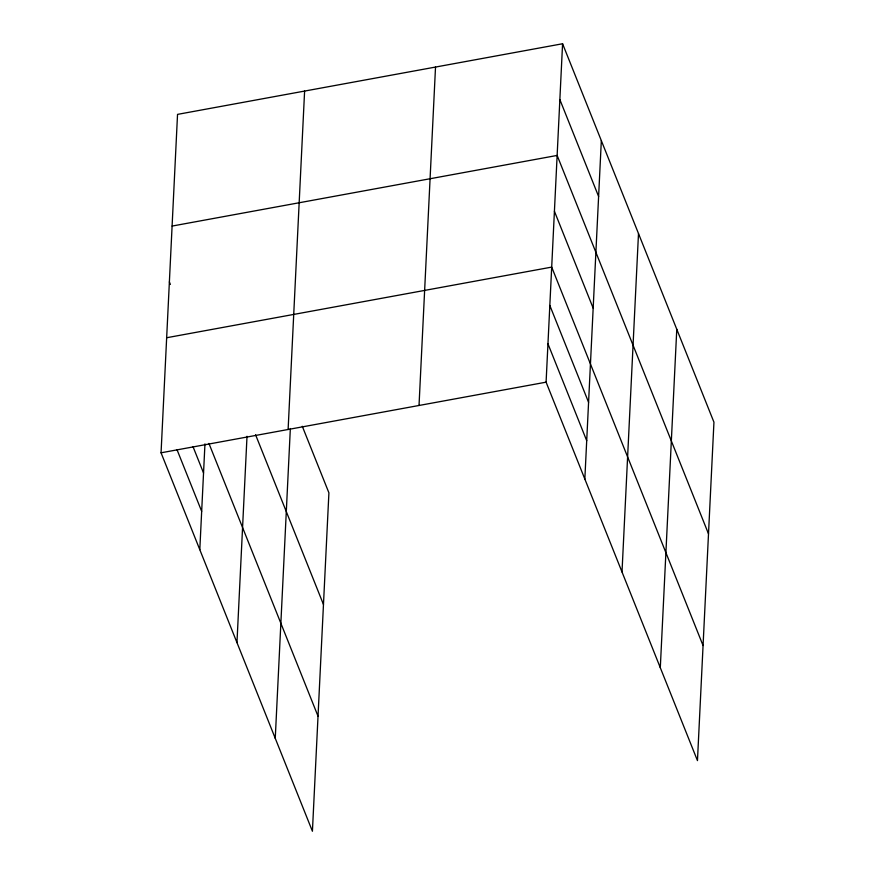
<?xml version="1.0" encoding="UTF-8"?>
<svg xmlns="http://www.w3.org/2000/svg" width="875" height="875" viewBox="0 0 875 875"><rect width="100%" height="100%" fill="white"/><g stroke="black" fill="none" stroke-linecap="round" stroke-linejoin="round"><path stroke-width="1.31" d="M302.291 426.278L328.913 492.833L312.419 831.25L161.055 452.802L177.537 114.384L562.581 43.75L713.945 422.198L697.462 760.616L546.087 382.167L562.581 43.75M199.806 549.686L204.958 443.877M236.961 642.6L247.013 436.286M288.116 429.494L304.609 91.077M275.253 738.336L290.347 428.52M419.027 405.475L435.52 67.058M584.839 479.052L601.333 140.623M622.005 571.966L638.498 233.548M660.297 667.702L676.78 329.273M172.102 226.067L557.134 155.433L708.509 533.87M166.655 337.739L551.698 267.105L703.062 645.553M161.055 452.802L546.087 382.167M559.858 99.586L598.609 196.47M554.422 211.269L593.163 308.142M549.828 305.462L588.58 402.336M547.958 343.82L586.709 440.694M255.566 434.755L323.466 604.505M169.378 281.903L170.384 284.419M208.928 443.417L318.03 716.188M192.97 446.556L203.536 472.981M177.013 449.684L201.666 511.328"/></g></svg>
